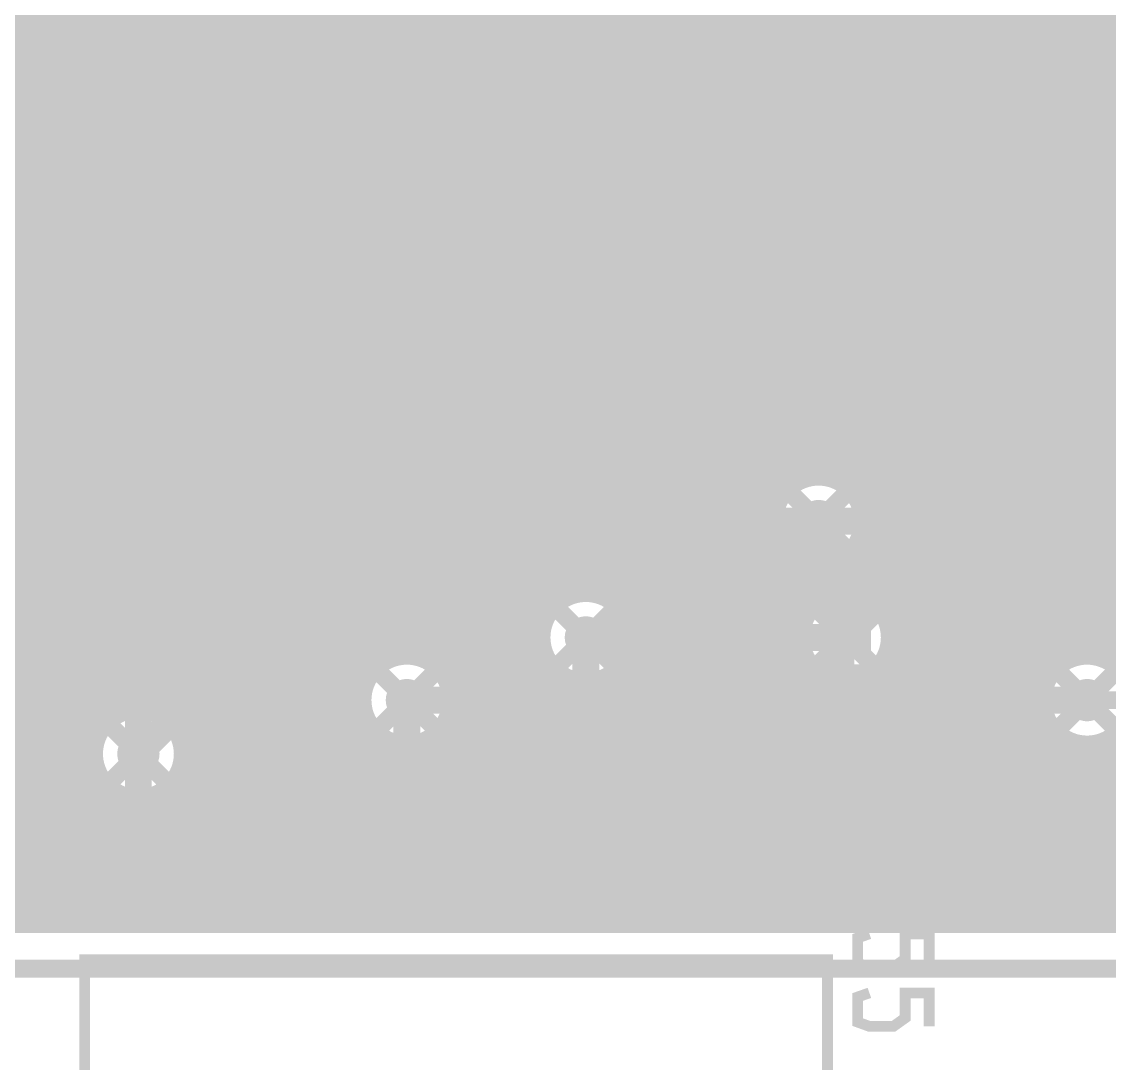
# Model space of a CAD drawing. Extents: x -11 to 221, y -93 to 178.
# Drawn here: x 146.3 to 161.73, y 118.04 to 132.81 of the extents above; entities that cross this region are included whole.
import ezdxf

# ---------------------------------------------------------------- set-up
doc = ezdxf.new("R2010")
doc.units = 0
doc.header["$MEASUREMENT"] = 0
doc.layers.get('0').update_dxf_attribs({"linetype": 'CONTINUOUS'})
for name, color, linetype in [('26-349-0_BOT', 7, 'CONTINUOUS'), ('26-349-0_DRD', 7, 'CONTINUOUS'), ('26-349-0_DRL', 2, 'CONTINUOUS'), ('26-349-0_FAB', 1, 'CONTINUOUS'), ('26-349-0_IN1', 3, 'CONTINUOUS'), ('26-349-0_IN2', 5, 'CONTINUOUS'), ('26-349-0_SMT', 14, 'CONTINUOUS'), ('26-349-0_SPT', 9, 'CONTINUOUS'), ('26-349-0_SST', 12, 'CONTINUOUS'), ('26-349-0_TOP', 11, 'CONTINUOUS'), ('THRUHOLE_TAP', 15, 'CONTINUOUS')]:
    doc.layers.add(name, color=color, linetype=linetype)

# ---------------------------------------------------------------- blocks, each defined once
blk = doc.blocks.new('ROUND_78')
at = {"const_width": 0.29972}
blk.add_lwpolyline([(-0.14986, 0, 1), (0.14986, 0, 1)], format="xyb", close=True, dxfattribs=at)
blk = doc.blocks.new('ROUND_83')
at = {"const_width": 0.29972}
blk.add_lwpolyline([(-0.14986, 0, 1), (0.14986, 0, 1)], format="xyb", close=True, dxfattribs=at)
blk = doc.blocks.new('ROUND_101')
at = {"const_width": 0.10033}
blk.add_lwpolyline([(-0.050164, 0, 1), (0.050164, 0, 1)], format="xyb", close=True, dxfattribs=at)
blk = doc.blocks.new('ROUND_102')
at = {"const_width": 0.10033}
blk.add_lwpolyline([(-0.050164, 0, 1), (0.050164, 0, 1)], format="xyb", close=True, dxfattribs=at)
blk = doc.blocks.new('ROUND_82')
at = {"const_width": 0.29972}
blk.add_lwpolyline([(-0.14986, 0, 1), (0.14986, 0, 1)], format="xyb", close=True, dxfattribs=at)
blk = doc.blocks.new('RECTANGLE_3')
blk.add_solid([(0.4826, 0.4064), (0.4826, -0.4064), (-0.4826, 0.4064), (-0.4826, -0.4064)])
blk = doc.blocks.new('RECTANGLE_72')
blk.add_solid([(0.29972, 0.8255), (0.29972, -0.8255), (-0.29972, 0.8255), (-0.29972, -0.8255)])
blk = doc.blocks.new('OBLONG_73')
at = {"const_width": 0.65024}
blk.add_lwpolyline([(0.50038, 0), (-0.50038, 0)], dxfattribs=at)
at = {"const_width": 0.32512}
for points in [[(-0.66294, 0, 1), (-0.33782, 0, 1)], [(0.33782, 0, 1), (0.66294, 0, 1)]]:
    blk.add_lwpolyline(points, format="xyb", close=True, dxfattribs=at)
blk = doc.blocks.new('ROUND_88')
at = {"const_width": 0.10033}
blk.add_lwpolyline([(-0.050164, 0, 1), (0.050164, 0, 1)], format="xyb", close=True, dxfattribs=at)

msp = doc.modelspace()

# ---------------------------------------------------------------- linework, layer by layer
at = {"layer": '26-349-0_BOT', "const_width": 0.381}
for points in [[(157.607, 125.73), (151.257, 125.73), (147.955, 122.428)], [(157.988, 124.079), (154.305, 124.079)], [(161.417, 123.19), (151.765, 123.19)]]:
    msp.add_lwpolyline(points, dxfattribs=at)
at = {"layer": '26-349-0_DRD', "const_width": 0.254}
for points in [[(154.0002, 133.2738), (154.0002, 130.7338)], [(156.5402, 133.2738), (154.0002, 130.7338)], [(156.5402, 130.7338), (154.0002, 133.2738)], [(154.0002, 133.2738), (154.0002, 130.7338)], [(156.5402, 133.2738), (154.0002, 130.7338)], [(156.5402, 130.7338), (154.0002, 133.2738)], [(156.5402, 130.7338), (156.5402, 133.2738)], [(156.5402, 130.7338), (156.5402, 133.2738)], [(154.0002, 130.7338), (156.5402, 130.7338)], [(154.0002, 130.7338), (156.5402, 130.7338)], [(156.21, 130.175), (156.21, 127.635)], [(158.75, 130.175), (156.21, 130.175)], [(158.75, 130.175), (156.21, 127.635)], [(158.75, 127.635), (156.21, 130.175)], [(156.21, 130.175), (156.21, 127.635)], [(158.75, 130.175), (156.21, 130.175)], [(158.75, 130.175), (156.21, 127.635)], [(158.75, 127.635), (156.21, 130.175)], [(158.75, 127.635), (158.75, 130.175)], [(158.75, 127.635), (158.75, 130.175)], [(146.685, 128.651), (146.685, 126.111)], [(149.225, 128.651), (146.685, 128.651)], [(149.225, 128.651), (146.685, 126.111)], [(149.225, 126.111), (146.685, 128.651)], [(149.225, 126.111), (149.225, 128.651)], [(154.305, 127.762), (154.305, 125.222)], [(156.845, 127.762), (154.305, 127.762)], [(156.845, 127.762), (154.305, 125.222)], [(156.845, 125.222), (154.305, 127.762)], [(154.305, 127.762), (154.305, 125.222)], [(156.845, 127.762), (154.305, 127.762)], [(156.845, 127.762), (154.305, 125.222)], [(156.845, 125.222), (154.305, 127.762)], [(154.305, 127.762), (154.305, 125.222)], [(156.845, 127.762), (154.305, 127.762)], [(156.845, 127.762), (154.305, 125.222)], [(156.845, 125.222), (154.305, 127.762)], [(156.845, 125.222), (156.845, 127.762)], [(156.845, 125.222), (156.845, 127.762)], [(156.845, 125.222), (156.845, 127.762)], [(156.21, 127.635), (158.75, 127.635)], [(156.21, 127.635), (158.75, 127.635)], [(156.337, 127), (156.337, 124.46)], [(158.877, 127), (156.337, 127)], [(158.877, 127), (156.337, 124.46)], [(158.877, 124.46), (156.337, 127)], [(158.877, 124.46), (158.877, 127)], [(146.685, 126.111), (149.225, 126.111)], [(153.035, 125.349), (153.035, 122.809)], [(155.575, 125.349), (153.035, 125.349)], [(155.575, 125.349), (153.035, 122.809)], [(155.575, 122.809), (153.035, 125.349)], [(155.575, 122.809), (155.575, 125.349)], [(156.718, 125.349), (156.718, 122.809)], [(159.258, 125.349), (156.718, 125.349)], [(159.258, 125.349), (156.718, 122.809)], [(159.258, 122.809), (156.718, 125.349)], [(159.258, 122.809), (159.258, 125.349)], [(154.305, 125.222), (156.845, 125.222)], [(154.305, 125.222), (156.845, 125.222)], [(154.305, 125.222), (156.845, 125.222)], [(150.495, 124.46), (150.495, 121.92)], [(153.035, 124.46), (150.495, 124.46)], [(153.035, 124.46), (150.495, 121.92)], [(153.035, 121.92), (150.495, 124.46)], [(153.035, 121.92), (153.035, 124.46)], [(156.337, 124.46), (158.877, 124.46)], [(160.147, 124.46), (160.147, 121.92)], [(162.687, 124.46), (160.147, 124.46)], [(162.687, 124.46), (160.147, 121.92)], [(162.687, 121.92), (160.147, 124.46)], [(146.685, 123.698), (146.685, 121.158)], [(149.225, 123.698), (146.685, 123.698)], [(149.225, 123.698), (146.685, 121.158)], [(149.225, 121.158), (146.685, 123.698)], [(147.955, 123.698), (147.955, 121.158)], [(150.495, 123.698), (147.955, 123.698)], [(150.495, 123.698), (147.955, 121.158)], [(150.495, 121.158), (147.955, 123.698)], [(147.955, 123.698), (147.955, 121.158)], [(150.495, 123.698), (147.955, 123.698)], [(150.495, 123.698), (147.955, 121.158)], [(150.495, 121.158), (147.955, 123.698)], [(149.225, 121.158), (149.225, 123.698)], [(150.495, 121.158), (150.495, 123.698)], [(150.495, 121.158), (150.495, 123.698)], [(155.575, 123.698), (155.575, 121.158)], [(158.115, 123.698), (155.575, 123.698)], [(158.115, 123.698), (155.575, 121.158)], [(158.115, 121.158), (155.575, 123.698)], [(155.575, 123.698), (155.575, 121.158)], [(158.115, 123.698), (155.575, 123.698)], [(158.115, 123.698), (155.575, 121.158)], [(158.115, 121.158), (155.575, 123.698)], [(158.115, 121.158), (158.115, 123.698)], [(158.115, 121.158), (158.115, 123.698)], [(160.147, 123.19), (160.147, 120.65)], [(162.687, 123.19), (160.147, 123.19)], [(162.687, 123.19), (160.147, 120.65)], [(162.687, 120.65), (160.147, 123.19)], [(153.035, 122.809), (155.575, 122.809)], [(156.718, 122.809), (159.258, 122.809)], [(150.495, 121.92), (153.035, 121.92)], [(160.147, 121.92), (162.687, 121.92)], [(146.685, 121.158), (149.225, 121.158)], [(147.955, 121.158), (150.495, 121.158)], [(147.955, 121.158), (150.495, 121.158)], [(155.575, 121.158), (158.115, 121.158)], [(155.575, 121.158), (158.115, 121.158)], [(160.147, 120.65), (162.687, 120.65)]]:
    msp.add_lwpolyline(points, dxfattribs=at)
at = {"layer": '26-349-0_FAB', "const_width": 0.254}
msp.add_lwpolyline([(86.36, 119.38), (180.34, 119.38), (180.34, 173.99), (86.36, 173.99), (86.36, 119.38)], dxfattribs=at)
at = {"layer": '26-349-0_IN1'}
for points, const_width in [([(146.2278, 137.668), (146.2278, 120.015)], 0.254), ([(146.4564, 137.668), (146.4564, 120.015)], 0.254), ([(146.685, 137.668), (146.685, 120.015)], 0.254), ([(146.9136, 137.668), (146.9136, 120.015)], 0.254), ([(147.1422, 137.668), (147.1422, 120.015)], 0.254), ([(147.3708, 137.668), (147.3708, 127.61722)], 0.254), ([(147.5994, 137.668), (147.5994, 127.9017)], 0.254), ([(147.828, 137.668), (147.828, 127.99822)], 0.254), ([(148.0566, 137.668), (148.0566, 128.0033)], 0.254), ([(148.2852, 137.668), (148.2852, 127.91694)], 0.254), ([(148.5138, 137.668), (148.5138, 127.67056)], 0.254), ([(148.7424, 137.668), (148.7424, 122.83186)], 0.254), ([(148.971, 137.668), (148.971, 123.00458)], 0.254), ([(149.1996, 137.668), (149.1996, 123.05792)], 0.254), ([(149.4282, 137.668), (149.4282, 123.0249)], 0.254), ([(149.6568, 137.668), (149.6568, 122.8852)], 0.254), ([(149.8854, 137.668), (149.8854, 120.015)], 0.254), ([(150.114, 137.668), (150.114, 120.015)], 0.254), ([(150.3426, 137.668), (150.3426, 120.015)], 0.254), ([(150.5712, 137.668), (150.5712, 120.015)], 0.254), ([(150.7998, 137.668), (150.7998, 120.015)], 0.254), ([(151.0284, 137.668), (151.0284, 120.015)], 0.254), ([(151.257, 137.668), (151.257, 123.56084)], 0.254), ([(151.4856, 137.668), (151.4856, 123.75388)], 0.254), ([(151.7142, 137.668), (151.7142, 123.81738)], 0.254), ([(151.9428, 137.668), (151.9428, 123.79452)], 0.254), ([(152.1714, 137.668), (152.1714, 123.67006)], 0.254), ([(152.4, 137.668), (152.4, 120.015)], 0.254), ([(152.6286, 137.668), (152.6286, 120.015)], 0.254), ([(152.8572, 137.668), (152.8572, 120.015)], 0.254), ([(153.0858, 137.668), (153.0858, 120.015)], 0.254), ([(153.3144, 137.668), (153.3144, 120.015)], 0.254), ([(153.543, 137.668), (153.543, 120.015)], 0.254), ([(153.7716, 137.668), (153.7716, 124.41428)], 0.254), ([(154.0002, 137.668), (154.0002, 124.63018)], 0.254), ([(154.2288, 137.668), (154.2288, 124.70384)], 0.254), ([(154.4574, 137.668), (154.4574, 124.6886)], 0.254), ([(154.686, 137.668), (154.686, 132.24002)], 0.254), ([(154.9146, 137.668), (154.9146, 132.5245)], 0.254), ([(155.1432, 137.668), (155.1432, 132.62102)], 0.254), ([(155.3718, 137.668), (155.3718, 132.6261)], 0.254), ([(155.6004, 137.668), (155.6004, 132.53974)], 0.254), ([(155.829, 137.668), (155.829, 132.29336)], 0.254), ([(156.0576, 137.668), (156.0576, 126.89586)], 0.254), ([(156.2862, 137.668), (156.2862, 122.71756)], 0.254), ([(156.5148, 137.668), (156.5148, 122.96394)], 0.254), ([(156.7434, 137.668), (156.7434, 123.0503)], 0.254), ([(156.972, 137.668), (156.972, 129.27584)], 0.254), ([(157.2006, 137.668), (157.2006, 129.46888)], 0.254), ([(157.4292, 137.668), (157.4292, 129.53238)], 0.254), ([(157.6578, 137.668), (157.6578, 129.50952)], 0.254), ([(157.8864, 137.668), (157.8864, 129.38506)], 0.254), ([(158.115, 137.668), (158.115, 126.10084)], 0.254), ([(158.3436, 137.668), (158.3436, 124.5997)], 0.254), ([(158.5722, 137.668), (158.5722, 124.31522)], 0.254), ([(158.8008, 137.668), (158.8008, 120.015)], 0.254), ([(159.0294, 137.668), (159.0294, 120.015)], 0.254), ([(159.258, 137.668), (159.258, 120.015)], 0.254), ([(159.4866, 137.668), (159.4866, 120.015)], 0.254), ([(159.7152, 137.668), (159.7152, 120.015)], 0.254), ([(159.9438, 137.668), (159.9438, 120.015)], 0.254), ([(160.1724, 137.668), (160.1724, 120.015)], 0.254), ([(160.401, 137.668), (160.401, 120.015)], 0.254), ([(160.6296, 137.668), (160.6296, 120.015)], 0.254), ([(160.8582, 137.668), (160.8582, 123.47956)], 0.254), ([(161.0868, 137.668), (161.0868, 123.72594)], 0.254), ([(161.3154, 137.668), (161.3154, 123.8123)], 0.254), ([(161.544, 137.668), (161.544, 123.80722)], 0.254), ([(161.7726, 137.668), (161.7726, 123.7107)], 0.254), ([(141.605, 125.984), (141.859, 126.238), (153.543, 126.238), (162.306, 135.001), (174.625, 135.001), (175.133, 134.493), (175.133, 128.905), (176.53, 127.508), (180.975, 127.508), (181.737, 126.746), (181.737, 47.625), (180.848, 46.736)], 0.381), ([(168.67886, 132.8166), (90.678, 132.8166)], 0.254), ([(155.03398, 132.588), (90.678, 132.588)], 0.254), ([(168.67886, 132.588), (155.50642, 132.588)], 0.254), ([(154.7495, 132.3594), (90.678, 132.3594)], 0.254), ([(168.67886, 132.3594), (155.7909, 132.3594)], 0.254), ([(154.65298, 132.1308), (90.678, 132.1308)], 0.254), ([(168.67886, 132.1308), (155.88742, 132.1308)], 0.254), ([(154.6479, 131.9022), (90.678, 131.9022)], 0.254), ([(168.67886, 131.9022), (155.8925, 131.9022)], 0.254), ([(154.73426, 131.6736), (90.678, 131.6736)], 0.254), ([(154.686, 131.76758), (154.686, 124.57938)], 0.254), ([(168.67886, 131.6736), (155.80614, 131.6736)], 0.254), ([(155.829, 131.7117), (155.829, 127.06858)], 0.254), ([(154.9781, 131.445), (90.678, 131.445)], 0.254), ([(154.9146, 131.4831), (154.9146, 124.23648)], 0.254), ([(155.1432, 131.38658), (155.1432, 126.9492)], 0.254), ([(155.3718, 131.3815), (155.3718, 127.0889)], 0.254), ([(168.67886, 131.445), (155.55976, 131.445)], 0.254), ([(155.6004, 131.46786), (155.6004, 127.12192)], 0.254), ([(168.67886, 131.2164), (90.678, 131.2164)], 0.254), ([(168.67886, 130.9878), (90.678, 130.9878)], 0.254), ([(163.72078, 130.7592), (90.678, 130.7592)], 0.254), ([(163.4363, 130.5306), (90.678, 130.5306)], 0.254), ([(163.33978, 130.302), (90.678, 130.302)], 0.254), ([(163.3347, 130.0734), (90.678, 130.0734)], 0.254), ([(163.42106, 129.8448), (90.678, 129.8448)], 0.254), ([(163.6649, 129.6162), (90.678, 129.6162)], 0.254), ([(157.0736, 129.3876), (90.678, 129.3876)], 0.254), ([(168.68394, 129.3876), (157.88386, 129.3876)], 0.254), ([(156.90342, 129.159), (90.678, 129.159)], 0.254), ([(168.7322, 129.159), (158.05658, 129.159)], 0.254), ([(156.85008, 128.9304), (90.678, 128.9304)], 0.254), ([(168.8338, 128.9304), (158.10992, 128.9304)], 0.254), ([(156.8831, 128.7018), (90.678, 128.7018)], 0.254), ([(169.01414, 128.7018), (158.0769, 128.7018)], 0.254), ([(157.02026, 128.4732), (90.678, 128.4732)], 0.254), ([(156.972, 128.53162), (156.972, 123.04522)], 0.254), ([(169.3545, 128.4732), (157.9372, 128.4732)], 0.254), ([(157.2006, 128.34112), (157.2006, 126.21006)], 0.254), ([(157.4292, 128.27762), (157.4292, 126.33452)], 0.254), ([(157.6578, 128.30048), (157.6578, 126.35738)], 0.254), ([(157.8864, 128.4224), (157.8864, 126.29388)], 0.254), ([(177.292, 128.2446), (90.678, 128.2446)], 0.254), ([(169.33164, 128.016), (90.678, 128.016)], 0.254), ([(147.4724, 127.7874), (144.62506, 127.7874)], 0.254), ([(169.00398, 127.7874), (148.43506, 127.7874)], 0.254), ([(147.35048, 127.5588), (144.74952, 127.5588)], 0.254), ([(168.82872, 127.5588), (148.55952, 127.5588)], 0.254), ([(147.32762, 127.3302), (144.77238, 127.3302)], 0.254), ([(168.72712, 127.3302), (148.58238, 127.3302)], 0.254), ([(147.39112, 127.1016), (144.70888, 127.1016)], 0.254), ([(147.3708, 127.14478), (147.3708, 122.66422)], 0.254), ([(148.5138, 127.0889), (148.5138, 122.71756)], 0.254), ([(155.41498, 127.1016), (148.51888, 127.1016)], 0.254), ([(168.68394, 127.1016), (155.73248, 127.1016)], 0.254), ([(147.58162, 126.873), (144.51584, 126.873)], 0.254), ([(147.5994, 126.8603), (147.5994, 122.9487)], 0.254), ([(147.828, 126.76378), (147.828, 123.04522)], 0.254), ([(148.0566, 126.7587), (148.0566, 123.0503)], 0.254), ([(148.2852, 126.84506), (148.2852, 122.96394)], 0.254), ([(155.07208, 126.873), (148.32584, 126.873)], 0.254), ([(168.68648, 126.873), (156.07538, 126.873)], 0.254), ([(154.96286, 126.6444), (129.06248, 126.6444)], 0.254), ([(168.73728, 126.6444), (156.1846, 126.6444)], 0.254), ([(154.95016, 126.4158), (90.678, 126.4158)], 0.254), ([(168.84396, 126.4158), (156.19984, 126.4158)], 0.254), ([(155.02382, 126.1872), (90.678, 126.1872)], 0.254), ([(157.17266, 126.1872), (156.12618, 126.1872)], 0.254), ([(169.02938, 126.1872), (158.0388, 126.1872)], 0.254), ([(155.23972, 125.9586), (90.678, 125.9586)], 0.254), ([(155.1432, 126.03226), (155.1432, 120.015)], 0.254), ([(157.02026, 125.9586), (155.91028, 125.9586)], 0.254), ([(156.0576, 126.0856), (156.0576, 120.015)], 0.254), ([(169.39006, 125.9586), (158.19374, 125.9586)], 0.254), ([(155.3718, 125.8951), (155.3718, 120.015)], 0.254), ([(155.6004, 125.86208), (155.6004, 120.015)], 0.254), ([(155.829, 125.91542), (155.829, 120.015)], 0.254), ([(156.97708, 125.73), (90.678, 125.73)], 0.254), ([(177.292, 125.73), (158.23692, 125.73)], 0.254), ([(157.02026, 125.5014), (90.678, 125.5014)], 0.254), ([(169.30116, 125.5014), (158.19374, 125.5014)], 0.254), ([(158.115, 125.35662), (158.115, 124.69622)], 0.254), ([(157.17266, 125.2728), (90.678, 125.2728)], 0.254), ([(157.2006, 125.2474), (157.2006, 122.9487)], 0.254), ([(168.98874, 125.2728), (158.0388, 125.2728)], 0.254), ([(168.8211, 125.0442), (90.678, 125.0442)], 0.254), ([(157.4292, 125.12548), (157.4292, 124.36856)], 0.254), ([(157.6578, 125.10262), (157.6578, 124.61494)], 0.254), ([(157.8864, 125.16612), (157.8864, 124.7013)], 0.254), ([(168.72458, 124.8156), (90.678, 124.8156)], 0.254), ([(153.93162, 124.587), (90.678, 124.587)], 0.254), ([(157.61462, 124.587), (154.67584, 124.587)], 0.254), ([(168.6814, 124.587), (158.35884, 124.587)], 0.254), ([(153.74112, 124.3584), (90.678, 124.3584)], 0.254), ([(157.42412, 124.3584), (154.86888, 124.3584)], 0.254), ([(168.68648, 124.3584), (158.55188, 124.3584)], 0.254), ([(153.67762, 124.1298), (90.678, 124.1298)], 0.254), ([(157.36062, 124.1298), (154.93238, 124.1298)], 0.254), ([(168.74236, 124.1298), (158.61538, 124.1298)], 0.254), ([(153.70048, 123.9012), (90.678, 123.9012)], 0.254), ([(157.38348, 123.9012), (154.90952, 123.9012)], 0.254), ([(154.9146, 123.91898), (154.9146, 120.015)], 0.254), ([(158.5722, 123.84278), (158.5722, 120.015)], 0.254), ([(168.85158, 123.9012), (158.59252, 123.9012)], 0.254), ([(151.3586, 123.6726), (90.678, 123.6726)], 0.254), ([(153.8224, 123.6726), (152.16886, 123.6726)], 0.254), ([(153.7716, 123.74372), (153.7716, 120.015)], 0.254), ([(157.5054, 123.6726), (154.78506, 123.6726)], 0.254), ([(157.4292, 123.7869), (157.4292, 122.66422)], 0.254), ([(161.0106, 123.6726), (158.46806, 123.6726)], 0.254), ([(163.6776, 123.6726), (161.82086, 123.6726)], 0.254), ([(154.0002, 123.52782), (154.0002, 120.015)], 0.254), ([(154.686, 123.57608), (154.686, 120.015)], 0.254), ([(157.6578, 123.54306), (157.6578, 120.015)], 0.254), ([(158.3436, 123.5583), (158.3436, 120.015)], 0.254), ([(151.18842, 123.444), (90.678, 123.444)], 0.254), ([(160.84042, 123.444), (152.34158, 123.444)], 0.254), ([(154.2288, 123.45416), (154.2288, 120.015)], 0.254), ([(154.4574, 123.46686), (154.4574, 120.015)], 0.254), ([(157.8864, 123.4567), (157.8864, 120.015)], 0.254), ([(158.115, 123.46178), (158.115, 120.015)], 0.254), ([(151.13508, 123.2154), (90.678, 123.2154)], 0.254), ([(160.78708, 123.2154), (152.39492, 123.2154)], 0.254), ([(147.6629, 122.9868), (90.678, 122.9868)], 0.254), ([(148.9329, 122.9868), (148.24456, 122.9868)], 0.254), ([(151.1681, 122.9868), (149.51456, 122.9868)], 0.254), ([(156.5529, 122.9868), (152.3619, 122.9868)], 0.254), ([(160.8201, 122.9868), (157.13456, 122.9868)], 0.254), ([(160.8582, 122.8979), (160.8582, 122.20956)], 0.254), ([(147.41906, 122.7582), (90.678, 122.7582)], 0.254), ([(148.68906, 122.7582), (148.49094, 122.7582)], 0.254), ([(151.30526, 122.7582), (149.76094, 122.7582)], 0.254), ([(151.257, 122.81662), (151.257, 120.015)], 0.254), ([(156.30906, 122.7582), (152.2222, 122.7582)], 0.254), ([(160.95726, 122.7582), (157.38094, 122.7582)], 0.254), ([(151.4856, 122.62612), (151.4856, 120.015)], 0.254), ([(151.7142, 122.56262), (151.7142, 120.015)], 0.254), ([(151.9428, 122.58548), (151.9428, 120.015)], 0.254), ([(152.1714, 122.7074), (152.1714, 120.015)], 0.254), ([(161.0868, 122.65406), (161.0868, 122.45594)], 0.254), ([(161.3154, 122.5677), (161.3154, 122.5423)], 0.254), ([(161.544, 122.57278), (161.544, 122.53722)], 0.254), ([(161.7726, 122.6693), (161.7726, 122.4407)], 0.254), ([(147.3327, 122.5296), (90.678, 122.5296)], 0.254), ([(148.6027, 122.5296), (148.5773, 122.5296)], 0.254), ([(156.2227, 122.5296), (149.8473, 122.5296)], 0.254), ([(161.25698, 122.5296), (157.4673, 122.5296)], 0.254), ([(168.81094, 122.5296), (161.57448, 122.5296)], 0.254), ([(147.33778, 122.301), (90.678, 122.301)], 0.254), ([(148.60778, 122.301), (148.57222, 122.301)], 0.254), ([(156.22778, 122.301), (149.84222, 122.301)], 0.254), ([(160.91408, 122.301), (157.46222, 122.301)], 0.254), ([(147.3708, 122.19178), (147.3708, 120.015)], 0.254), ([(148.5138, 122.1359), (148.5138, 120.015)], 0.254), ([(156.2862, 122.1359), (156.2862, 120.015)], 0.254), ([(157.4292, 122.19178), (157.4292, 120.015)], 0.254), ([(147.4343, 122.0724), (90.678, 122.0724)], 0.254), ([(148.7043, 122.0724), (148.4757, 122.0724)], 0.254), ([(148.7424, 122.0216), (148.7424, 120.015)], 0.254), ([(149.6568, 121.96826), (149.6568, 120.015)], 0.254), ([(156.3243, 122.0724), (149.7457, 122.0724)], 0.254), ([(160.80486, 122.0724), (157.3657, 122.0724)], 0.254), ([(147.71878, 121.8438), (90.678, 121.8438)], 0.254), ([(147.5994, 121.9073), (147.5994, 120.015)], 0.254), ([(147.828, 121.81078), (147.828, 120.015)], 0.254), ([(148.0566, 121.8057), (148.0566, 120.015)], 0.254), ([(148.98878, 121.8438), (148.19122, 121.8438)], 0.254), ([(148.2852, 121.89206), (148.2852, 120.015)], 0.254), ([(148.971, 121.85142), (148.971, 120.015)], 0.254), ([(149.1996, 121.79808), (149.1996, 120.015)], 0.254), ([(149.4282, 121.8311), (149.4282, 120.015)], 0.254), ([(156.60878, 121.8438), (149.46122, 121.8438)], 0.254), ([(156.5148, 121.89206), (156.5148, 120.015)], 0.254), ([(156.7434, 121.8057), (156.7434, 120.015)], 0.254), ([(156.972, 121.81078), (156.972, 120.015)], 0.254), ([(160.79216, 121.8438), (157.08122, 121.8438)], 0.254), ([(157.2006, 121.9073), (157.2006, 120.015)], 0.254), ([(160.86582, 121.6152), (90.678, 121.6152)], 0.254), ([(160.8582, 121.6279), (160.8582, 120.015)], 0.254), ([(161.08172, 121.3866), (90.678, 121.3866)], 0.254), ([(161.0868, 121.38406), (161.0868, 120.015)], 0.254), ([(166.24808, 121.3866), (161.75228, 121.3866)], 0.254), ([(161.7726, 121.3993), (161.7726, 120.015)], 0.254), ([(161.3154, 121.2977), (161.3154, 120.015)], 0.254), ([(161.544, 121.30278), (161.544, 120.015)], 0.254), ([(166.30142, 121.158), (90.678, 121.158)], 0.254), ([(166.4716, 120.9294), (90.678, 120.9294)], 0.254), ([(177.292, 120.7008), (90.678, 120.7008)], 0.254), ([(177.292, 120.4722), (90.678, 120.4722)], 0.254), ([(177.292, 120.2436), (90.678, 120.2436)], 0.254), ([(177.292, 120.015), (90.678, 120.015)], 0.254)]:
    msp.add_lwpolyline(points, dxfattribs=dict(at, const_width=const_width))
at = {"layer": '26-349-0_IN1', "const_width": 0.254}
for points in [[(155.2702, 132.63372, 0.4142136), (154.64028, 132.0038)], [(155.2702, 132.63372, 0.4142136), (154.64028, 132.0038)], [(155.90012, 132.0038, 0.4142136), (155.2702, 132.63372)], [(155.90012, 132.0038, 0.4142136), (155.2702, 132.63372)], [(154.64028, 132.0038, 0.4142136), (155.2702, 131.37388)], [(154.64028, 132.0038, 0.4142136), (155.2702, 131.37388)], [(155.2702, 131.37388, 0.4142136), (155.90012, 132.0038)], [(155.2702, 131.37388, 0.4142136), (155.90012, 132.0038)], [(157.48, 129.53492, 0.4142136), (156.85008, 128.905)], [(157.48, 129.53492, 0.4142136), (156.85008, 128.905)], [(158.10992, 128.905, 0.4142136), (157.48, 129.53492)], [(158.10992, 128.905, 0.4142136), (157.48, 129.53492)], [(156.85008, 128.905, 0.4142136), (157.48, 128.27508)], [(156.85008, 128.905, 0.4142136), (157.48, 128.27508)], [(157.48, 128.27508, 0.4142136), (158.10992, 128.905)], [(157.48, 128.27508, 0.4142136), (158.10992, 128.905)], [(147.955, 128.01092, 0.4142136), (147.32508, 127.381)], [(148.58492, 127.381, 0.4142136), (147.955, 128.01092)], [(147.32508, 127.381, 0.4142136), (147.955, 126.75108)], [(147.955, 126.75108, 0.4142136), (148.58492, 127.381)], [(155.575, 127.12192, 0.4142136), (154.94508, 126.492)], [(156.20492, 126.492, 0.4142136), (155.575, 127.12192)], [(154.94508, 126.492, 0.4142136), (155.575, 125.86208)], [(155.575, 125.86208, 0.4142136), (156.20492, 126.492)], [(157.607, 126.35992, 0.4142136), (156.97708, 125.73)], [(158.23692, 125.73, 0.4142136), (157.607, 126.35992)], [(156.97708, 125.73, 0.4142136), (157.607, 125.10008)], [(157.607, 125.10008, 0.4142136), (158.23692, 125.73)], [(154.305, 124.70892, 0.4142136), (153.67508, 124.079)], [(154.93492, 124.079, 0.4142136), (154.305, 124.70892)], [(157.988, 124.70892, 0.4142136), (157.35808, 124.079)], [(158.61792, 124.079, 0.4142136), (157.988, 124.70892)], [(153.67508, 124.079, 0.4142136), (154.305, 123.44908)], [(154.305, 123.44908, 0.4142136), (154.93492, 124.079)], [(157.35808, 124.079, 0.4142136), (157.988, 123.44908)], [(157.988, 123.44908, 0.4142136), (158.61792, 124.079)], [(151.765, 123.81992, 0.4142136), (151.13508, 123.19)], [(152.39492, 123.19, 0.4142136), (151.765, 123.81992)], [(161.417, 123.81992, 0.4142136), (160.78708, 123.19)], [(162.04692, 123.19, 0.4142136), (161.417, 123.81992)], [(151.13508, 123.19, 0.4142136), (151.765, 122.56008)], [(151.765, 122.56008, 0.4142136), (152.39492, 123.19)], [(160.78708, 123.19, 0.4142136), (161.417, 122.56008)], [(161.417, 122.56008, 0.4142136), (162.04692, 123.19)], [(147.955, 123.05792, 0.4142136), (147.32508, 122.428)], [(148.58492, 122.428, 0.4142136), (147.955, 123.05792)], [(149.225, 123.05792, 0.4142136), (148.59508, 122.428)], [(149.85492, 122.428, 0.4142136), (149.225, 123.05792)], [(156.845, 123.05792, 0.4142136), (156.21508, 122.428)], [(156.845, 123.05792, 0.4142136), (156.21508, 122.428)], [(157.47492, 122.428, 0.4142136), (156.845, 123.05792)], [(157.47492, 122.428, 0.4142136), (156.845, 123.05792)], [(147.32508, 122.428, 0.4142136), (147.955, 121.79808)], [(147.955, 121.79808, 0.4142136), (148.58492, 122.428)], [(148.59508, 122.428, 0.4142136), (149.225, 121.79808)], [(149.225, 121.79808, 0.4142136), (149.85492, 122.428)], [(156.21508, 122.428, 0.4142136), (156.845, 121.79808)], [(156.21508, 122.428, 0.4142136), (156.845, 121.79808)], [(156.845, 121.79808, 0.4142136), (157.47492, 122.428)], [(156.845, 121.79808, 0.4142136), (157.47492, 122.428)], [(161.417, 122.54992, 0.4142136), (160.78708, 121.92)], [(162.04692, 121.92, 0.4142136), (161.417, 122.54992)], [(160.78708, 121.92, 0.4142136), (161.417, 121.29008)], [(161.417, 121.29008, 0.4142136), (162.04692, 121.92)]]:
    msp.add_lwpolyline(points, format="xyb", dxfattribs=at)
at = {"layer": '26-349-0_IN2', "const_width": 0.254}
for points in [[(161.671, 154.686), (161.671, 123.95708)], [(161.4424, 154.43962), (161.4424, 123.99772)], [(161.2138, 154.01798), (161.2138, 123.97232)], [(160.9852, 153.78176), (160.9852, 123.87326)], [(160.7566, 153.62428), (160.7566, 123.65482)], [(160.528, 153.52014), (160.528, 120.269)], [(160.2994, 153.3144), (160.2994, 120.269)], [(146.3548, 153.162), (146.3548, 120.269)], [(146.5834, 153.162), (146.5834, 120.269)], [(146.812, 153.162), (146.812, 120.269)], [(147.0406, 153.162), (147.0406, 120.269)], [(147.2692, 153.162), (147.2692, 122.85472)], [(147.4978, 153.162), (147.4978, 123.09348)], [(147.7264, 153.162), (147.7264, 123.2027)], [(147.955, 153.162), (147.955, 123.23572)], [(148.1836, 153.162), (148.1836, 123.2027)], [(148.4122, 153.162), (148.4122, 123.09348)], [(148.6408, 153.162), (148.6408, 122.85472)], [(148.8694, 153.162), (148.8694, 120.269)], [(149.098, 153.162), (149.098, 120.269)], [(149.3266, 153.162), (149.3266, 120.269)], [(149.5552, 153.162), (149.5552, 120.269)], [(149.7838, 153.162), (149.7838, 120.269)], [(150.0124, 153.162), (150.0124, 120.269)], [(150.241, 153.162), (150.241, 120.269)], [(150.4696, 153.162), (150.4696, 120.269)], [(150.6982, 153.162), (150.6982, 120.269)], [(150.9268, 153.162), (150.9268, 120.269)], [(151.1554, 153.162), (151.1554, 123.71832)], [(151.384, 153.162), (151.384, 123.9012)], [(151.6126, 153.162), (151.6126, 123.98248)], [(151.8412, 153.162), (151.8412, 123.99264)], [(152.0698, 153.162), (152.0698, 123.93676)], [(152.2984, 153.162), (152.2984, 123.79706)], [(152.527, 153.162), (152.527, 123.4567)], [(152.7556, 153.162), (152.7556, 120.269)], [(152.9842, 153.162), (152.9842, 120.269)], [(153.2128, 153.162), (153.2128, 120.269)], [(153.4414, 153.162), (153.4414, 120.269)], [(153.67, 153.162), (153.67, 124.57684)], [(153.8986, 153.162), (153.8986, 124.7775)], [(154.1272, 153.162), (154.1272, 124.8664)], [(154.3558, 153.162), (154.3558, 124.88418)], [(154.5844, 153.162), (154.5844, 124.83592)], [(154.813, 153.162), (154.813, 124.70638)], [(155.0416, 153.162), (155.0416, 124.4092)], [(155.2702, 153.162), (155.2702, 120.269)], [(155.4988, 153.162), (155.4988, 120.269)], [(155.7274, 153.162), (155.7274, 120.269)], [(155.956, 153.162), (155.956, 120.269)], [(156.1846, 153.162), (156.1846, 120.269)], [(156.4132, 153.162), (156.4132, 120.269)], [(156.6418, 153.162), (156.6418, 120.269)], [(156.8704, 153.162), (156.8704, 126.0602)], [(157.099, 153.162), (157.099, 126.35738)], [(157.3276, 153.162), (157.3276, 126.48692)], [(157.5562, 153.162), (157.5562, 126.53518)], [(157.7848, 153.162), (157.7848, 126.5174)], [(158.0134, 153.162), (158.0134, 126.4285)], [(158.242, 153.162), (158.242, 126.22784)], [(158.4706, 153.162), (158.4706, 124.7267)], [(158.6992, 153.162), (158.6992, 124.46254)], [(158.9278, 153.162), (158.9278, 120.269)], [(159.1564, 153.162), (159.1564, 120.269)], [(159.385, 153.162), (159.385, 120.269)], [(159.6136, 153.162), (159.6136, 120.269)], [(159.8422, 153.162), (159.8422, 120.269)], [(160.0708, 153.162), (160.0708, 120.269)], [(168.50106, 132.842), (90.805, 132.842)], [(168.50106, 132.6134), (90.805, 132.6134)], [(168.50106, 132.3848), (90.805, 132.3848)], [(168.50106, 132.1562), (90.805, 132.1562)], [(168.50106, 131.9276), (90.805, 131.9276)], [(168.50106, 131.699), (90.805, 131.699)], [(168.50106, 131.4704), (90.805, 131.4704)], [(168.50106, 131.2418), (90.805, 131.2418)], [(168.50106, 131.0132), (90.805, 131.0132)], [(163.42614, 130.7846), (90.805, 130.7846)], [(163.24326, 130.556), (90.805, 130.556)], [(163.16452, 130.3274), (90.805, 130.3274)], [(163.15182, 130.0988), (90.805, 130.0988)], [(163.2077, 129.8702), (90.805, 129.8702)], [(163.34994, 129.6416), (90.805, 129.6416)], [(163.68776, 129.413), (90.805, 129.413)], [(168.53916, 129.1844), (90.805, 129.1844)], [(168.62044, 128.9558), (90.805, 128.9558)], [(168.7576, 128.7272), (90.805, 128.7272)], [(168.9735, 128.4986), (90.805, 128.4986)], [(169.39006, 128.27), (120.9167, 128.27)], [(169.02684, 128.0414), (130.99034, 128.0414)], [(168.78808, 127.8128), (131.39166, 127.8128)], [(168.64076, 127.5842), (131.5466, 127.5842)], [(168.54932, 127.3556), (131.6101, 127.3556)], [(168.50614, 127.127), (131.60756, 127.127)], [(168.5036, 126.8984), (131.5339, 126.8984)], [(168.54424, 126.6698), (142.03172, 126.6698)], [(157.22346, 126.4412), (142.27048, 126.4412)], [(168.62806, 126.4412), (157.99054, 126.4412)], [(156.9593, 126.2126), (142.3797, 126.2126)], [(168.76776, 126.2126), (158.2547, 126.2126)], [(156.83992, 125.984), (142.41272, 125.984)], [(168.99128, 125.984), (158.37408, 125.984)], [(156.79928, 125.7554), (142.3797, 125.7554)], [(169.43578, 125.7554), (158.41472, 125.7554)], [(156.82468, 125.5268), (142.27048, 125.5268)], [(169.00652, 125.5268), (158.38932, 125.5268)], [(156.8704, 125.39726), (156.8704, 120.269)], [(156.92374, 125.2982), (142.03172, 125.2982)], [(158.242, 125.22962), (158.242, 124.84608)], [(168.77538, 125.2982), (158.29026, 125.2982)], [(157.14218, 125.0696), (138.89482, 125.0696)], [(157.099, 125.10262), (157.099, 120.269)], [(158.0134, 125.0315), (158.0134, 124.88672)], [(168.63314, 125.0696), (158.07182, 125.0696)], [(157.3276, 124.97054), (157.3276, 124.54382)], [(157.5562, 124.92228), (157.5562, 124.76226)], [(157.7848, 124.9426), (157.7848, 124.86132)], [(154.03576, 124.841), (90.805, 124.841)], [(157.71876, 124.841), (154.5717, 124.841)], [(168.54678, 124.841), (158.2547, 124.841)], [(153.69794, 124.6124), (90.805, 124.6124)], [(157.38094, 124.6124), (154.91206, 124.6124)], [(168.50614, 124.6124), (158.59506, 124.6124)], [(153.5557, 124.3838), (90.805, 124.3838)], [(157.2387, 124.3838), (155.05176, 124.3838)], [(168.50614, 124.3838), (158.73476, 124.3838)], [(153.49982, 124.1552), (90.805, 124.1552)], [(157.18282, 124.1552), (155.10764, 124.1552)], [(168.54678, 124.1552), (158.79064, 124.1552)], [(151.43226, 123.9266), (90.805, 123.9266)], [(153.51252, 123.9266), (152.0952, 123.9266)], [(157.19552, 123.9266), (155.09748, 123.9266)], [(161.08426, 123.9266), (158.78048, 123.9266)], [(163.75126, 123.9266), (161.7472, 123.9266)], [(151.13762, 123.698), (90.805, 123.698)], [(153.59126, 123.698), (152.39238, 123.698)], [(157.27426, 123.698), (155.0162, 123.698)], [(155.0416, 123.74626), (155.0416, 120.269)], [(160.78962, 123.698), (158.6992, 123.698)], [(158.6992, 123.69546), (158.6992, 120.269)], [(153.67, 123.57862), (153.67, 120.269)], [(157.3276, 123.61418), (157.3276, 120.269)], [(151.00554, 123.4694), (90.805, 123.4694)], [(153.77414, 123.4694), (152.52192, 123.4694)], [(153.8986, 123.3805), (153.8986, 120.269)], [(154.813, 123.45162), (154.813, 120.269)], [(157.45714, 123.4694), (154.83332, 123.4694)], [(157.5562, 123.39574), (157.5562, 120.269)], [(158.4706, 123.4313), (158.4706, 120.269)], [(160.65754, 123.4694), (158.51632, 123.4694)], [(150.95728, 123.2408), (90.805, 123.2408)], [(160.60928, 123.2408), (152.57018, 123.2408)], [(154.1272, 123.2916), (154.1272, 120.269)], [(154.3558, 123.27128), (154.3558, 120.269)], [(154.5844, 123.31954), (154.5844, 120.269)], [(157.7848, 123.29668), (157.7848, 120.269)], [(158.0134, 123.27128), (158.0134, 120.269)], [(158.242, 123.31192), (158.242, 120.269)], [(147.3962, 123.0122), (90.805, 123.0122)], [(150.9776, 123.0122), (148.51126, 123.0122)], [(152.527, 122.92076), (152.527, 120.269)], [(160.6296, 123.0122), (152.5524, 123.0122)], [(147.22856, 122.7836), (90.805, 122.7836)], [(151.0665, 122.7836), (148.6789, 122.7836)], [(160.7185, 122.7836), (152.4635, 122.7836)], [(160.7566, 122.72518), (160.7566, 120.269)], [(151.1554, 122.65914), (151.1554, 120.269)], [(152.2984, 122.58294), (152.2984, 120.269)], [(147.15744, 122.555), (90.805, 122.555)], [(151.26462, 122.555), (148.75256, 122.555)], [(151.384, 122.47626), (151.384, 120.269)], [(152.0698, 122.4407), (152.0698, 120.269)], [(160.91662, 122.555), (152.26284, 122.555)], [(160.9852, 122.50674), (160.9852, 120.269)], [(161.2138, 122.40768), (161.2138, 120.269)], [(161.671, 122.42292), (161.671, 120.269)], [(147.15236, 122.3264), (90.805, 122.3264)], [(168.5417, 122.3264), (148.7551, 122.3264)], [(151.6126, 122.39752), (151.6126, 120.269)], [(151.8412, 122.38482), (151.8412, 120.269)], [(161.4424, 122.38228), (161.4424, 120.269)], [(147.2184, 122.0978), (90.805, 122.0978)], [(166.45128, 122.0978), (148.6916, 122.0978)], [(147.2692, 122.00128), (147.2692, 120.269)], [(148.6408, 122.00128), (148.6408, 120.269)], [(147.3708, 121.8692), (90.805, 121.8692)], [(166.21252, 121.8692), (148.53666, 121.8692)], [(147.77466, 121.6406), (90.805, 121.6406)], [(147.4978, 121.76252), (147.4978, 120.269)], [(147.7264, 121.6533), (147.7264, 120.269)], [(166.1033, 121.6406), (148.13534, 121.6406)], [(148.1836, 121.6533), (148.1836, 120.269)], [(148.4122, 121.76252), (148.4122, 120.269)], [(147.955, 121.62028), (147.955, 120.269)], [(166.07028, 121.412), (90.805, 121.412)], [(166.1033, 121.1834), (90.805, 121.1834)], [(166.21252, 120.9548), (90.805, 120.9548)], [(166.45128, 120.7262), (90.805, 120.7262)], [(174.244, 120.4976), (90.805, 120.4976)], [(174.244, 120.269), (90.805, 120.269)]]:
    msp.add_lwpolyline(points, dxfattribs=at)
for points in [[(157.607, 126.53772, 0.4142136), (156.79928, 125.73)], [(158.41472, 125.73, 0.4142136), (157.607, 126.53772)], [(156.79928, 125.73, 0.4142136), (157.607, 124.92228)], [(157.607, 124.92228, 0.4142136), (158.41472, 125.73)], [(154.305, 124.88672, 0.4142136), (153.49728, 124.079)], [(155.11272, 124.079, 0.4142136), (154.305, 124.88672)], [(157.988, 124.88672, 0.4142136), (157.18028, 124.079)], [(158.79572, 124.079, 0.4142136), (157.988, 124.88672)], [(151.765, 123.99772, 0.4142136), (150.95728, 123.19)], [(152.57272, 123.19, 0.4142136), (151.765, 123.99772)], [(153.49728, 124.079, 0.4142136), (154.305, 123.27128)], [(154.305, 123.27128, 0.4142136), (155.11272, 124.079)], [(157.18028, 124.079, 0.4142136), (157.988, 123.27128)], [(157.988, 123.27128, 0.4142136), (158.79572, 124.079)], [(161.417, 123.99772, 0.4142136), (160.60928, 123.19)], [(162.22472, 123.19, 0.4142136), (161.417, 123.99772)], [(147.955, 123.23572, 0.4142136), (147.14728, 122.428)], [(148.76272, 122.428, 0.4142136), (147.955, 123.23572)], [(150.95728, 123.19, 0.4142136), (151.765, 122.38228)], [(151.765, 122.38228, 0.4142136), (152.57272, 123.19)], [(160.60928, 123.19, 0.4142136), (161.417, 122.38228)], [(161.417, 122.38228, 0.4142136), (162.22472, 123.19)], [(147.14728, 122.428, 0.4142136), (147.955, 121.62028)], [(147.955, 121.62028, 0.4142136), (148.76272, 122.428)]]:
    msp.add_lwpolyline(points, format="xyb", dxfattribs=at)
at = {"layer": '26-349-0_SST', "const_width": 0.1524}
for points in [[(157.6705, 131.2545), (157.6705, 134.1755), (156.0322, 134.1755), (156.0322, 131.2545), (157.6705, 131.2545)], [(161.29, 133.731), (164.338, 133.731), (164.338, 128.143), (160.528, 128.143), (160.528, 132.969), (161.29, 133.731)], [(154.74442, 132.45846), (154.91206, 132.5753), (155.08224, 132.63626), (155.42006, 132.63626), (155.59024, 132.5753), (155.76042, 132.45846), (155.76042, 132.33908), (155.59024, 132.2197), (155.42006, 132.16128), (155.08224, 132.16128), (154.91206, 132.2197), (154.74442, 132.33908), (154.74442, 132.45846)], [(154.74442, 131.44246), (154.74442, 131.67868)], [(154.74442, 131.5593), (155.76042, 131.5593), (155.59024, 131.67868)], [(158.27248, 129.99466), (157.42666, 129.99466), (157.25648, 130.05308), (157.25648, 130.40868), (157.42666, 130.4671), (158.27248, 130.4671)], [(157.42666, 129.6289), (157.25648, 129.57048), (157.25648, 129.21488), (157.42666, 129.15646), (157.76448, 129.15646), (157.93466, 129.2733), (157.93466, 129.6289), (158.27248, 129.6289), (158.27248, 129.15646)], [(155.26258, 128.73736), (155.0924, 128.79832), (155.0924, 129.15392), (155.26258, 129.21234), (155.94076, 129.21234), (156.1084, 129.15392), (156.1084, 128.79832), (155.94076, 128.73736)], [(157.25648, 128.67386), (158.27248, 128.31826), (158.27248, 128.7907)], [(155.0924, 128.01854), (155.0924, 128.25476)], [(155.0924, 128.13792), (156.1084, 128.13792), (155.94076, 128.25476)], [(155.0924, 127.47752), (155.26258, 127.59436), (155.43276, 127.65532), (155.77058, 127.65532), (155.94076, 127.59436), (156.1084, 127.47752), (156.1084, 127.35814), (155.94076, 127.23876), (155.77058, 127.18034), (155.43276, 127.18034), (155.26258, 127.23876), (155.0924, 127.35814), (155.0924, 127.47752)], [(155.0924, 126.34214), (155.0924, 126.81712), (155.77058, 126.34214), (155.94076, 126.34214), (156.1084, 126.40056), (156.1084, 126.75616), (155.94076, 126.81712)], [(160.3502, 126.78918), (160.10382, 126.78918)], [(160.1216, 126.79934), (160.1216, 126.4412)], [(160.25876, 126.82728), (160.25876, 126.41326)], [(160.43402, 126.65202), (160.02254, 126.65202)], [(160.39592, 126.74346), (160.39592, 126.49708)], [(161.29, 126.746), (164.338, 126.746), (164.338, 121.158), (160.528, 121.158), (160.528, 125.984), (161.29, 126.746)], [(160.40608, 126.51486), (160.04794, 126.51486)], [(149.29358, 125.81636), (149.1234, 125.87732), (149.1234, 126.23292), (149.29358, 126.29134), (149.97176, 126.29134), (150.1394, 126.23292), (150.1394, 125.87732), (149.97176, 125.81636)], [(147.1295, 125.9205), (147.1295, 122.9995), (148.7678, 122.9995), (148.7678, 125.9205), (147.1295, 125.9205)], [(154.7495, 125.9205), (154.7495, 122.9995), (156.3878, 122.9995), (156.3878, 125.9205), (154.7495, 125.9205)], [(145.1864, 125.47092), (146.2024, 125.47092), (146.03476, 125.58776)], [(149.1234, 125.09754), (149.1234, 125.33376)], [(149.1234, 125.21692), (150.1394, 125.21692), (149.97176, 125.33376)], [(158.27248, 124.53366), (157.42666, 124.53366), (157.25648, 124.59208), (157.25648, 124.94768), (157.42666, 125.0061), (158.27248, 125.0061)], [(149.1234, 124.55652), (149.29358, 124.67336), (149.46376, 124.73432), (149.80158, 124.73432), (149.97176, 124.67336), (150.1394, 124.55652), (150.1394, 124.43714), (149.97176, 124.31776), (149.80158, 124.25934), (149.46376, 124.25934), (149.29358, 124.31776), (149.1234, 124.43714), (149.1234, 124.55652)], [(157.42666, 124.1679), (157.25648, 124.10948), (157.25648, 123.75388), (157.42666, 123.69546), (157.76448, 123.69546), (157.93466, 123.8123), (157.93466, 124.1679), (158.27248, 124.1679), (158.27248, 123.69546)], [(149.1234, 123.71832), (149.29358, 123.83516), (149.46376, 123.89612), (149.80158, 123.89612), (149.97176, 123.83516), (150.1394, 123.71832), (150.1394, 123.59894), (149.97176, 123.47956), (149.80158, 123.42114), (149.46376, 123.42114), (149.29358, 123.47956), (149.1234, 123.59894), (149.1234, 123.71832)], [(157.76448, 122.91568), (157.93466, 122.85726), (158.10484, 122.85726), (158.27248, 122.91568), (158.27248, 123.27128), (158.10484, 123.3297), (157.93466, 123.3297), (157.76448, 123.27128), (157.76448, 122.91568), (157.59684, 122.85726), (157.42666, 122.85726), (157.25648, 122.91568), (157.25648, 123.27128), (157.42666, 123.3297), (157.59684, 123.3297), (157.76448, 123.27128)], [(159.17672, 120.23852), (158.32836, 120.23852), (158.16072, 120.29948), (158.16072, 120.65508), (158.32836, 120.7135), (159.17672, 120.7135)], [(158.32836, 119.8753), (158.16072, 119.81688), (158.16072, 119.46128), (158.32836, 119.40032), (158.66872, 119.40032), (158.83636, 119.5197), (158.83636, 119.8753), (159.17672, 119.8753), (159.17672, 119.40032)], [(147.193, 113.4364), (147.193, 119.507), (157.734, 119.507), (157.734, 112.6236), (147.955, 112.6236), (147.193, 113.3856), (147.193, 113.4364)], [(158.32836, 119.0371), (158.16072, 118.97868), (158.16072, 118.62308), (158.32836, 118.56212), (158.66872, 118.56212), (158.83636, 118.6815), (158.83636, 119.0371), (159.17672, 119.0371), (159.17672, 118.56212)]]:
    msp.add_lwpolyline(points, dxfattribs=at)
for points in [[(160.22828, 126.82982, 0.4142136), (160.02, 126.62154)], [(160.43656, 126.62154, 0.4142136), (160.22828, 126.82982)], [(160.02, 126.62154, 0.4142136), (160.22828, 126.41326)], [(160.22828, 126.41326, 0.4142136), (160.43656, 126.62154)]]:
    msp.add_lwpolyline(points, format="xyb", dxfattribs=at)
at = {"layer": '26-349-0_TOP'}
for points, const_width in [([(159.385, 132.715), (157.861, 132.715), (157.1498, 133.4262), (156.845, 133.4262)], 0.381), ([(159.385, 132.715), (160.655, 132.715), (161.671, 131.699), (161.671, 127.127), (160.274, 125.73), (159.385, 125.73)], 0.381), ([(155.2702, 132.0038), (156.845, 132.0038)], 0.381), ([(156.845, 132.0038), (155.2702, 132.0038)], 0.381), ([(153.035, 120.87352), (153.035, 125.603), (154.813, 127.381), (159.766, 127.381), (160.782, 128.397), (160.782, 130.937), (160.274, 131.445), (159.385, 131.445)], 0.381), ([(150.495, 120.87352), (150.495, 127.381), (153.289, 130.175), (159.385, 130.175)], 0.381), ([(159.385, 128.905), (157.48, 128.905)], 0.381), ([(157.48, 128.905), (159.385, 128.905)], 0.381), ([(147.955, 127.381), (147.955, 125.1712)], 0.381), ([(155.575, 125.1712), (155.575, 126.492)], 0.381), ([(155.575, 125.1712), (155.575, 126.492)], 0.381), ([(155.575, 125.1712), (155.575, 126.492)], 0.381), ([(155.575, 123.7488), (155.6258, 123.7488), (157.607, 125.73), (159.385, 125.73)], 0.381), ([(159.385, 125.73), (157.607, 125.73)], 0.381), ([(149.225, 120.87352), (149.225, 122.428), (149.225, 124.46), (148.5138, 125.1712), (147.955, 125.1712)], 0.381), ([(159.385, 124.46), (158.369, 124.46), (157.988, 124.079)], 0.381), ([(154.305, 124.079), (154.305, 120.87352)], 0.381), ([(147.955, 123.7488), (147.955, 122.428), (147.955, 120.87352)], 0.381), ([(155.575, 123.7488), (155.575, 120.87352)], 0.381), ([(151.765, 123.19), (151.765, 120.87352)], 0.381), ([(159.385, 123.19), (161.417, 123.19)], 0.381), ([(147.955, 122.428), (147.955, 120.87352)], 0.381), ([(149.225, 122.428), (149.225, 120.87352)], 0.381), ([(149.225, 122.428), (149.225, 120.87352)], 0.381), ([(156.845, 122.428), (156.845, 120.87352)], 0.2032), ([(156.845, 120.87352), (156.845, 122.428)], 0.2032), ([(156.845, 120.87352), (158.84652, 120.87352), (159.385, 121.412), (159.385, 121.92)], 0.381), ([(161.417, 121.92), (159.385, 121.92)], 0.381)]:
    msp.add_lwpolyline(points, dxfattribs=dict(at, const_width=const_width))

# ---------------------------------------------------------------- block references
at = {"layer": '26-349-0_BOT'}
for name, p in [('ROUND_78', (155.2702, 132.0038)), ('ROUND_78', (157.48, 128.905)), ('ROUND_78', (147.955, 127.381)), ('ROUND_78', (155.575, 126.492)), ('ROUND_78', (157.607, 125.73)), ('ROUND_83', (154.305, 124.079)), ('ROUND_83', (157.988, 124.079)), ('ROUND_78', (151.765, 123.19)), ('ROUND_78', (161.417, 123.19)), ('ROUND_78', (147.955, 122.428)), ('ROUND_78', (149.225, 122.428)), ('ROUND_78', (156.845, 122.428)), ('ROUND_78', (161.417, 121.92))]:
    msp.add_blockref(name, p, dxfattribs=at)
at = {"layer": '26-349-0_DRL'}
for name, p in [('ROUND_102', (155.2702, 132.0038)), ('ROUND_102', (157.48, 128.905)), ('ROUND_102', (147.955, 127.381)), ('ROUND_102', (155.575, 126.492)), ('ROUND_102', (157.607, 125.73)), ('ROUND_101', (154.305, 124.079)), ('ROUND_101', (157.988, 124.079)), ('ROUND_101', (151.765, 123.19)), ('ROUND_101', (161.417, 123.19)), ('ROUND_102', (147.955, 122.428)), ('ROUND_102', (149.225, 122.428)), ('ROUND_102', (156.845, 122.428)), ('ROUND_102', (161.417, 121.92))]:
    msp.add_blockref(name, p, dxfattribs=at)
at = {"layer": '26-349-0_IN1'}
for name, p in [('ROUND_78', (155.2702, 132.0038)), ('ROUND_78', (157.48, 128.905)), ('ROUND_82', (147.955, 127.381)), ('ROUND_82', (155.575, 126.492)), ('ROUND_78', (157.607, 125.73)), ('ROUND_83', (154.305, 124.079)), ('ROUND_83', (157.988, 124.079)), ('ROUND_83', (151.765, 123.19)), ('ROUND_83', (161.417, 123.19)), ('ROUND_78', (147.955, 122.428)), ('ROUND_78', (149.225, 122.428)), ('ROUND_82', (156.845, 122.428)), ('ROUND_82', (161.417, 121.92))]:
    msp.add_blockref(name, p, dxfattribs=at)
at = {"layer": '26-349-0_IN2'}
for name, p in [('ROUND_82', (155.2702, 132.0038)), ('ROUND_82', (157.48, 128.905)), ('ROUND_82', (147.955, 127.381)), ('ROUND_82', (155.575, 126.492)), ('ROUND_78', (157.607, 125.73)), ('ROUND_83', (154.305, 124.079)), ('ROUND_83', (157.988, 124.079)), ('ROUND_83', (151.765, 123.19)), ('ROUND_83', (161.417, 123.19)), ('ROUND_78', (147.955, 122.428)), ('ROUND_82', (149.225, 122.428)), ('ROUND_82', (156.845, 122.428)), ('ROUND_78', (161.417, 121.92))]:
    msp.add_blockref(name, p, dxfattribs=at)
at = {"layer": '26-349-0_SMT'}
for name, p in [('OBLONG_73', (159.385, 132.715)), ('RECTANGLE_3', (156.845, 132.0038)), ('OBLONG_73', (159.385, 131.445)), ('OBLONG_73', (159.385, 130.175)), ('OBLONG_73', (159.385, 128.905)), ('OBLONG_73', (159.385, 125.73)), ('RECTANGLE_3', (147.955, 125.1712)), ('RECTANGLE_3', (155.575, 125.1712)), ('OBLONG_73', (159.385, 124.46)), ('RECTANGLE_3', (147.955, 123.7488)), ('RECTANGLE_3', (155.575, 123.7488)), ('OBLONG_73', (159.385, 123.19)), ('OBLONG_73', (159.385, 121.92)), ('RECTANGLE_72', (147.955, 120.87352)), ('RECTANGLE_72', (149.225, 120.87352)), ('RECTANGLE_72', (150.495, 120.87352)), ('RECTANGLE_72', (151.765, 120.87352)), ('RECTANGLE_72', (153.035, 120.87352)), ('RECTANGLE_72', (154.305, 120.87352)), ('RECTANGLE_72', (155.575, 120.87352)), ('RECTANGLE_72', (156.845, 120.87352))]:
    msp.add_blockref(name, p, dxfattribs=at)
at = {"layer": '26-349-0_SPT'}
for name, p in [('OBLONG_73', (159.385, 132.715)), ('RECTANGLE_3', (156.845, 132.0038)), ('OBLONG_73', (159.385, 131.445)), ('OBLONG_73', (159.385, 130.175)), ('OBLONG_73', (159.385, 128.905)), ('OBLONG_73', (159.385, 125.73)), ('RECTANGLE_3', (147.955, 125.1712)), ('RECTANGLE_3', (155.575, 125.1712)), ('OBLONG_73', (159.385, 124.46)), ('RECTANGLE_3', (147.955, 123.7488)), ('RECTANGLE_3', (155.575, 123.7488)), ('OBLONG_73', (159.385, 123.19)), ('OBLONG_73', (159.385, 121.92)), ('RECTANGLE_72', (147.955, 120.87352)), ('RECTANGLE_72', (149.225, 120.87352)), ('RECTANGLE_72', (150.495, 120.87352)), ('RECTANGLE_72', (151.765, 120.87352)), ('RECTANGLE_72', (153.035, 120.87352)), ('RECTANGLE_72', (154.305, 120.87352)), ('RECTANGLE_72', (155.575, 120.87352)), ('RECTANGLE_72', (156.845, 120.87352))]:
    msp.add_blockref(name, p, dxfattribs=at)
at = {"layer": '26-349-0_TOP'}
for name, p in [('OBLONG_73', (159.385, 132.715)), ('RECTANGLE_3', (156.845, 132.0038)), ('ROUND_78', (155.2702, 132.0038)), ('OBLONG_73', (159.385, 131.445)), ('OBLONG_73', (159.385, 130.175)), ('ROUND_78', (157.48, 128.905)), ('OBLONG_73', (159.385, 128.905)), ('ROUND_78', (147.955, 127.381)), ('ROUND_78', (155.575, 126.492)), ('ROUND_78', (157.607, 125.73)), ('OBLONG_73', (159.385, 125.73)), ('RECTANGLE_3', (147.955, 125.1712)), ('RECTANGLE_3', (155.575, 125.1712)), ('OBLONG_73', (159.385, 124.46)), ('ROUND_78', (154.305, 124.079)), ('ROUND_78', (157.988, 124.079)), ('RECTANGLE_3', (147.955, 123.7488)), ('RECTANGLE_3', (155.575, 123.7488)), ('ROUND_78', (151.765, 123.19)), ('OBLONG_73', (159.385, 123.19)), ('ROUND_78', (161.417, 123.19)), ('ROUND_78', (147.955, 122.428)), ('ROUND_78', (149.225, 122.428)), ('ROUND_78', (156.845, 122.428)), ('OBLONG_73', (159.385, 121.92)), ('ROUND_78', (161.417, 121.92)), ('RECTANGLE_72', (147.955, 120.87352)), ('RECTANGLE_72', (149.225, 120.87352)), ('RECTANGLE_72', (150.495, 120.87352)), ('RECTANGLE_72', (151.765, 120.87352)), ('RECTANGLE_72', (153.035, 120.87352)), ('RECTANGLE_72', (154.305, 120.87352)), ('RECTANGLE_72', (155.575, 120.87352)), ('RECTANGLE_72', (156.845, 120.87352))]:
    msp.add_blockref(name, p, dxfattribs=at)
at = {"layer": 'THRUHOLE_TAP'}
for p in [(155.2702, 132.0038), (157.48, 128.905), (147.955, 127.381), (155.575, 126.492), (157.607, 125.73), (154.305, 124.079), (157.988, 124.079), (151.765, 123.19), (161.417, 123.19), (147.955, 122.428), (149.225, 122.428), (156.845, 122.428), (161.417, 121.92)]:
    msp.add_blockref('ROUND_88', p, dxfattribs=at)

doc.saveas('drawing.dxf')
